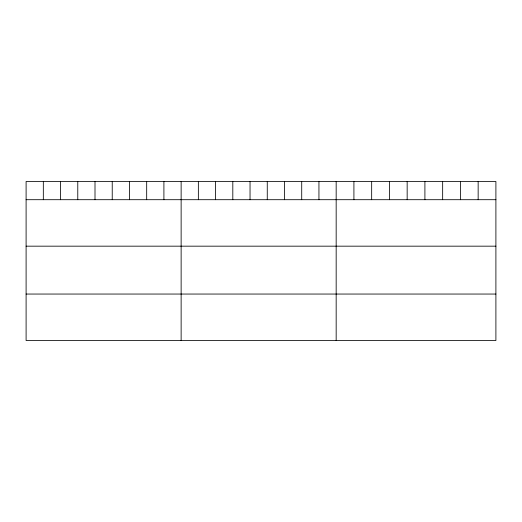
<?xml version="1.0" encoding="UTF-8"?>
<svg xmlns="http://www.w3.org/2000/svg" width="522" height="522" viewBox="0 0 522 522"><rect width="100%" height="100%" fill="white"/><g stroke="black" fill="none" stroke-linecap="round" stroke-linejoin="round"><path stroke-width="0.78" d="M495.9 199.698L495.9 340.52L26.1 340.52L26.1 181.48L495.9 181.48L495.9 199.698L26.1 199.698M26.1 246.169L495.9 246.169M26.1 294.049L495.9 294.049M478.152 181.48L478.152 199.698M460.404 181.48L460.404 199.698M442.656 181.48L442.656 199.698M424.908 181.48L424.908 199.698M407.16 181.48L407.16 199.698M389.412 181.48L389.412 199.698M371.664 181.48L371.664 199.698M353.916 181.48L353.916 199.698M336.168 181.48L336.168 340.52M318.942 181.48L318.942 199.698M301.716 181.48L301.716 199.698M284.49 181.48L284.49 199.698M267.264 181.48L267.264 199.698M250.038 181.48L250.038 199.698M232.812 181.48L232.812 199.698M215.586 181.48L215.586 199.698M198.36 181.48L198.36 199.698M181.134 181.48L181.134 340.52M163.908 181.48L163.908 199.698M146.682 181.48L146.682 199.698M129.456 181.48L129.456 199.698M112.23 181.48L112.23 199.698M95.004 181.48L95.004 199.698M77.778 181.48L77.778 199.698M60.552 181.48L60.552 199.698M43.326 181.48L43.326 199.698"/></g></svg>
